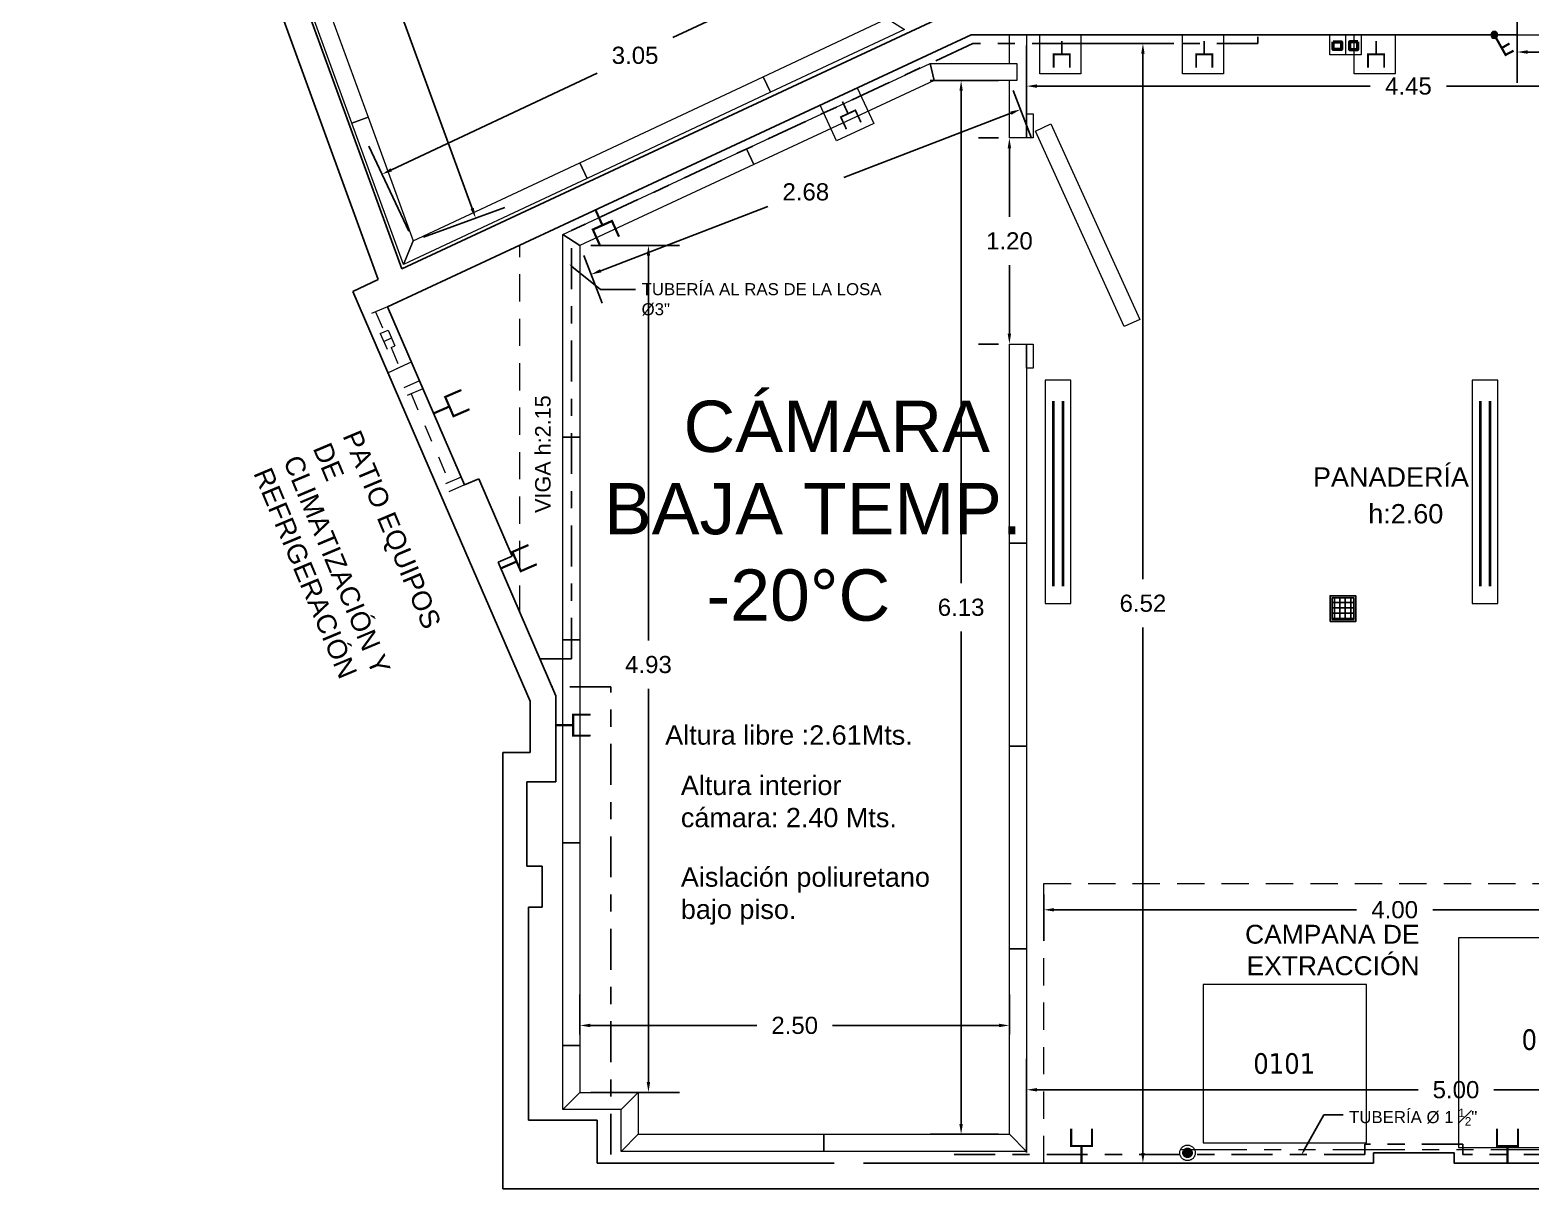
# Model space of a CAD drawing. Header units: metres. Extents: x 3354.1 to 3428.6, y 1328.3 to 1342.3.
# Drawn here: x 3357.49 to 3366.22, y 1328.26 to 1335.01 of the extents above; entities that cross this region are included whole.
import ezdxf
from ezdxf import colors
from ezdxf.entities.mleader import LeaderData, LeaderLine
from ezdxf.math import Vec2, Vec3

# ---------------------------------------------------------------- set-up
doc = ezdxf.new("R2010")
doc.units = ezdxf.units.M
doc.header["$LTSCALE"] = 0.025
for name, pattern in [('ACAD_ISO05W100', [33, 24, -3, 0, -3, 0, -3]), ('CENTER2', [28.575, 19.05, -3.175, 3.175, -3.175]), ('DASHED2', [9.525, 6.35, -3.175]), ('HIDDEN', [9.525, 6.35, -3.175])]:
    doc.linetypes.add(name, pattern=pattern)
for name, color, linetype, lineweight in [('EQUIPAMIENTO', 8, 'Continuous', 13), ('I_Elec_Interruptores', 170, 'Continuous', 13), ('I_Elec_Luminarias', 30, 'Continuous', 15), ('I_Elec_Tomacorrientes', 170, 'Continuous', 15), ('I_Elec_TV Telefono', 200, 'Continuous', 50), ('I_HIDRAULICA', 150, 'ACAD_ISO05W100', 15), ('MURO', 5, 'Continuous', 25), ('PROYECCION', 7, 'DASHED2', 9), ('PROYECCION EQUIPOS CLIMA-VENTILACION', 34, 'HIDDEN', 15), ('PROYECCION VIGAS', 252, 'DASHED2', 9), ('TEXTO', 142, 'Continuous', 18), ('VISTA', 2, 'Continuous', 9)]:
    doc.layers.add(name, color=color, linetype=linetype, lineweight=lineweight)
for name, color, linetype in [('I_GAS_TEXTO', 2, 'Continuous'), ('I_GAS_TUBERÍA GAS', 20, 'CENTER2'), ('I_Saneamiento', 220, 'Continuous')]:
    doc.layers.add(name, color=color, linetype=linetype)
doc.styles.add('ROQUE', font='arial.ttf')
doc.styles.get("Standard").update_dxf_attribs({"font": 'arial.ttf'})
doc.styles.add('Tahoma', font='tahoma.ttf', dxfattribs={"height": 0.2})
doc.dimstyles.get("Standard").update_dxf_attribs({"dimtxt": 0.1, "dimasz": 0.06, "dimexe": 0.18, "dimexo": 0.0625, "dimgap": 0.09, "dimtad": 0, "dimtih": 1, "dimtoh": 1, "dimzin": 0, "dimdsep": 46, "dimtxsty": 'Standard', "dimcen": 0.09, "dimadec": 0, "dimazin": 0, "dimtfac": 1, "dimtofl": 0, "dimtmove": 0, "dimatfit": 3, "dimfxl": 1, "dimtolj": 1, "dimtzin": 0, "dimarcsym": 0})

# ---------------------------------------------------------------- blocks, each defined once
blk = doc.blocks.new('Ventilador extractor 0.35.')
at = {"layer": 'PROYECCION EQUIPOS CLIMA-VENTILACION', "ltscale": 0.3}
for points in [[(0.1376, 0.0596), (0, 0)], [(0.0688, 0.0298), (0.1189, -0.0859)], [(0.1419, -0.076), (0.1816, -0.1677)], [(0.096, -0.0958), (0.1357, -0.1876)], [(0.1587, -0.1777), (0.2088, -0.2934)]]:
    blk.add_lwpolyline(points, dxfattribs=at)
at = {"layer": 'PROYECCION EQUIPOS CLIMA-VENTILACION'}
for points in [[(0.096, -0.0958), (0.1419, -0.076)], [(0.1159, -0.1417), (0.1617, -0.1218)], [(0.1587, -0.1777), (0.1816, -0.1677)]]:
    blk.add_lwpolyline(points, dxfattribs=at)
at = {"layer": 'PROYECCION EQUIPOS CLIMA-VENTILACION', "ltscale": 0.3}
blk.add_lwpolyline([(0.2768, -0.2617), (0.1408, -0.325)], close=True, dxfattribs=at)
blk = doc.blocks.new('Ventana a.0.66')
at = {"layer": 'PROYECCION', "ltscale": 0.6}
for points in [[(3423.2876, 1332.9647), (3423.15, 1332.9051)], [(3423.1698, 1332.8592), (3423.15, 1332.9051)], [(3423.3075, 1332.9188), (3423.1698, 1332.8592)], [(3423.3075, 1332.9188), (3423.2876, 1332.9647)], [(3423.5301, 1332.4049), (3423.3075, 1332.9188)], [(3423.3924, 1332.3453), (3423.1698, 1332.8592)], [(3423.2387, 1332.889), (3423.4612, 1332.3751)], [(3423.5301, 1332.4049), (3423.3924, 1332.3453)], [(3423.5499, 1332.359), (3423.5301, 1332.4049)], [(3423.4123, 1332.2994), (3423.3924, 1332.3453)], [(3423.5499, 1332.359), (3423.4123, 1332.2994)]]:
    blk.add_lwpolyline(points, dxfattribs=at)
blk = doc.blocks.new('SIMB. REJILLA 6P CUADRADA')
h = blk.add_hatch()
h.set_pattern_fill('ACAD_ISO03W100', color=256, scale=0.05)
h.set_pattern_definition([(0, (-1508.04398, -797.8249), (0, 0.25), [0.6, -0.9])])
h.paths.add_polyline_path([(-0.075, 0.075), (-0.075, -0.075), (0.075, -0.075), (0.075, 0.075)])
h.paths.add_polyline_path([(0.0625, 0.0625), (0.0625, -0.0625), (-0.0625, -0.0625), (-0.0625, 0.0625)], flags=16)
h = blk.add_hatch(color=256)
h.dxf.hatch_style = 1
h.paths.add_polyline_path([(-0.075, 0.075), (-0.075, -0.075), (0.075, -0.075), (0.075, 0.075)])
h.paths.add_polyline_path([(0.0625, 0.0625), (0.0625, -0.0625), (-0.0625, -0.0625), (-0.0625, 0.0625)], flags=16)
h = blk.add_hatch()
h.set_pattern_fill('NET', color=256, scale=0.25)
h.set_pattern_definition([(0, (-1508.04398, -797.824893), (0, 0.03125), []), (90, (-1508.04398, -797.824893), (-0.03125, 2e-18), [])])
h.paths.add_polyline_path([(0.0625, 0.0625), (-0.0625, 0.0625), (-0.0625, -0.0625), (0.0625, -0.0625)])
for points in [[(-0.075, -0.075), (0.075, -0.075), (0.075, 0.075), (-0.075, 0.075)], [(-0.0625, -0.0625), (0.0625, -0.0625), (0.0625, 0.0625), (-0.0625, 0.0625)]]:
    blk.add_lwpolyline(points, close=True)
blk = doc.blocks.new('Punto de agua fria')
at = {"layer": 'I_HIDRAULICA'}
h = blk.add_hatch(color=256, dxfattribs=at)
h.dxf.hatch_style = 1
edge = h.paths.add_edge_path()
edge.add_arc((0.075, 0), 0.027, 0, 360)
for radius in [0.045, 0.027]:
    blk.add_circle((0.075, 0), radius, dxfattribs=at)
blk = doc.blocks.new('101')
blk.add_lwpolyline([(0, 0), (0.95, 0), (0.95, 0.92), (0, 0.92)], close=True)
at = {"insert": (0.2909, 0.3988), "char_height": 0.12, "attachment_point": 7, "style": 'Tahoma'}
blk.add_mtext('0101', dxfattribs=at)
blk = doc.blocks.new('102')
blk.add_lwpolyline([(0, 0), (1.08, 0), (1.08, 1.22), (0, 1.22)], close=True)
at = {"insert": (0.3664, 0.5657), "char_height": 0.12, "attachment_point": 7, "style": 'Tahoma'}
blk.add_mtext('0102', dxfattribs=at)
blk = doc.blocks.new('fluorescente 2x36w')
blk.add_lwpolyline([(0, -0.15), (1.3, -0.15), (1.3, 0), (0, 0)], close=True)
at = {"lineweight": 40}
for points in [[(0.1005, -0.0495), (1.1784, -0.0495)], [(0.1005, -0.1055), (1.1784, -0.1055)]]:
    blk.add_lwpolyline(points, dxfattribs=at)
blk = doc.blocks.new('INTERRUPTOR DOBLE')
h = blk.add_hatch(color=256)
edge = h.paths.add_edge_path()
edge.add_arc((0.018, 0.026), 0.0313, 0, 360)
edge = h.paths.add_edge_path(flags=17)
edge.add_arc((0.018, 0.026), 0.0313, 0, 360)
h = blk.add_hatch(color=256)
edge = h.paths.add_edge_path()
edge.add_arc((0.018, 0.026), 0.0313, 0, 360)
edge = h.paths.add_edge_path(flags=17)
edge.add_arc((0.018, 0.026), 0.0313, 0, 360)
h = blk.add_hatch(color=256)
edge = h.paths.add_edge_path()
edge.add_arc((0.018, 0.026), 0.0313, 0, 360)
at = {"const_width": 0.02}
for points in [[(0.018, 0.026), (0.112, 0.207), (0.184, 0.172)], [(0.08, 0.145), (0.15, 0.107)]]:
    blk.add_lwpolyline(points, dxfattribs=at)
blk.add_circle((0.018, 0.026), 0.0313)
blk.add_circle((0.018, 0.026), 0.0313)
blk = doc.blocks.new('TOMACORRIENTE')
for p, q in [((2012.1222, 1879.7265), (2012.1222, 1879.6263)), ((2012.244, 1879.7265), (2012.244, 1879.6263)), ((2012.1222, 1879.6263), (2012.244, 1879.6263)), ((2012.1831, 1879.6263), (2012.1831, 1879.5261))]:
    blk.add_line(p, q)
at = {"const_width": 0.013}
for points in [[(2012.1222, 1879.7265), (2012.1222, 1879.6263), (2012.244, 1879.6263), (2012.244, 1879.7265)], [(2012.1831, 1879.5261), (2012.1831, 1879.6263)]]:
    blk.add_lwpolyline(points, dxfattribs=at)
blk = doc.blocks.new('TOMA HERMETICA')
for p, q in [((3136.4483, 1574.0097), (3136.4483, 1573.9326)), ((3136.542, 1574.0097), (3136.542, 1573.9326)), ((3136.4483, 1573.9326), (3136.542, 1573.9326)), ((3136.4951, 1573.9326), (3136.4951, 1573.8556))]:
    blk.add_line(p, q)
blk.add_lwpolyline([(3136.3837, 1574.0468), (3136.6224, 1574.0468), (3136.6224, 1573.8191), (3136.3837, 1573.8191)], close=True)
at = {"const_width": 0.01}
for points in [[(3136.4483, 1574.0097), (3136.4483, 1573.9326), (3136.542, 1573.9326), (3136.542, 1574.0097)], [(3136.4951, 1573.8556), (3136.4951, 1573.9326)]]:
    blk.add_lwpolyline(points, dxfattribs=at)
blk = doc.blocks.new('VOZ Y DATOS')
h = blk.add_hatch()
h.set_pattern_fill('ANGLE', color=256, scale=0.5)
h.set_pattern_definition([(0, (-1730.565, -653.405), (0, 3.4925), [2.54, -0.9525]), (90, (-1730.565, -653.405), (-3.4925, 2e-16), [2.54, -0.9525])])
h.paths.add_polyline_path([(-0.0227, 0.0757), (-0.0719, 0.0757), (-0.0719, 0.0316), (-0.0227, 0.0316)])
h.paths.add_polyline_path([(0.0719, 0.0757), (0.0227, 0.0757), (0.0227, 0.0316), (0.0719, 0.0316)])
h = blk.add_hatch()
h.set_pattern_fill('ANGLE', color=256, scale=0.5)
h.set_pattern_definition([(0, (0, 0), (0, 3.4925), [2.54, -0.9525]), (90, (0, 0), (-3.4925, 2e-16), [2.54, -0.9525])])
h.paths.add_polyline_path([(-0.0227, 0.0757), (-0.0719, 0.0757), (-0.0719, 0.0316), (-0.0227, 0.0316)])
h.paths.add_polyline_path([(0.0719, 0.0757), (0.0227, 0.0757), (0.0227, 0.0316), (0.0719, 0.0316)])
h = blk.add_hatch()
h.set_pattern_fill('ANGLE', color=256)
h.set_pattern_definition([(0, (0, 0), (0, 6.985), [5.08, -1.905]), (90, (0, 0), (-6.985, 4e-16), [5.08, -1.905])])
h.paths.add_polyline_path([(-0.0227, 0.0757), (-0.0719, 0.0757), (-0.0719, 0.0316), (-0.0227, 0.0316)])
h.paths.add_polyline_path([(0.0719, 0.0757), (0.0227, 0.0757), (0.0227, 0.0316), (0.0719, 0.0316)])
at = {"lineweight": 20}
blk.add_line((0, 0.1164), (0, 0), dxfattribs=at)
blk.add_lwpolyline([(-0.0915, 0.1164), (0.0915, 0.1164), (0.0915, 0), (-0.0915, 0)], close=True, dxfattribs=at)
for points in [[(-0.0719, 0.0757), (-0.0227, 0.0757), (-0.0227, 0.0316), (-0.0719, 0.0316)], [(0.0719, 0.0757), (0.0227, 0.0757), (0.0227, 0.0316), (0.0719, 0.0316)]]:
    blk.add_lwpolyline(points, close=True)
blk = doc.blocks.new('*D201')
at = {"layer": 'Defpoints', "color": 0, "transparency": 16777216}
for p in [(3363.1877, 1329.2126), (3360.6877, 1329.0966), (3363.1877, 1329.0966)]:
    blk.add_point(p, dxfattribs=at)
at = {"layer": 'VISTA', "color": 0, "lineweight": -2, "transparency": 16777216}
for p, q in [((3360.6877, 1329.1591), (3360.6877, 1329.3926)), ((3363.1877, 1329.1591), (3363.1877, 1329.3926)), ((3360.7477, 1329.2126), (3361.7171, 1329.2126)), ((3363.1277, 1329.2126), (3362.1582, 1329.2126))]:
    blk.add_line(p, q, dxfattribs=at)
at = {"layer": 'VISTA', "color": 0, "transparency": 16777216}
for points in [[(3360.7477, 1329.2226), (3360.7477, 1329.2026), (3360.6877, 1329.2126)], [(3363.1277, 1329.2226), (3363.1277, 1329.2026), (3363.1877, 1329.2126)]]:
    blk.add_solid(points, dxfattribs=at)
at = {"layer": 'VISTA', "color": 0, "transparency": 16777216, "insert": (3361.9377, 1329.2126), "char_height": 0.1, "attachment_point": 5}
blk.add_mtext('\\A1;2.50', dxfattribs=at)
blk = doc.blocks.new('*D202')
at = {"layer": 'Defpoints', "color": 0, "transparency": 16777216}
for p in [(3360.6877, 1333.7529), (3360.6877, 1328.823), (3361.0863, 1328.823)]:
    blk.add_point(p, dxfattribs=at)
at = {"layer": 'VISTA', "color": 0, "lineweight": -2, "transparency": 16777216}
for p, q in [((3360.7502, 1333.7529), (3361.2663, 1333.7529)), ((3361.0863, 1333.6929), (3361.0863, 1331.4542)), ((3361.0863, 1328.883), (3361.0863, 1331.172)), ((3360.7502, 1328.823), (3361.2663, 1328.823))]:
    blk.add_line(p, q, dxfattribs=at)
at = {"layer": 'VISTA', "color": 0, "transparency": 16777216}
for points in [[(3361.0763, 1333.6929), (3361.0963, 1333.6929), (3361.0863, 1333.7529)], [(3361.0763, 1328.883), (3361.0963, 1328.883), (3361.0863, 1328.823)]]:
    blk.add_solid(points, dxfattribs=at)
at = {"layer": 'VISTA', "color": 0, "transparency": 16777216, "insert": (3361.0863, 1331.3131), "char_height": 0.1, "attachment_point": 5}
blk.add_mtext('\\A1;4.93', dxfattribs=at)
blk = doc.blocks.new('*D203')
at = {"layer": 'Defpoints', "color": 0, "transparency": 16777216}
for p in [(3363.1877, 1334.7133), (3362.9066, 1328.5792), (3363.1877, 1328.5792)]:
    blk.add_point(p, dxfattribs=at)
at = {"layer": 'VISTA', "color": 0, "lineweight": -2, "transparency": 16777216}
for p, q in [((3363.1252, 1334.7133), (3362.7266, 1334.7133)), ((3362.9066, 1334.6533), (3362.9066, 1331.7874)), ((3362.9066, 1328.6392), (3362.9066, 1331.5052)), ((3363.1252, 1328.5792), (3362.7266, 1328.5792))]:
    blk.add_line(p, q, dxfattribs=at)
at = {"layer": 'VISTA', "color": 0, "transparency": 16777216}
for points in [[(3362.8966, 1334.6533), (3362.9166, 1334.6533), (3362.9066, 1334.7133)], [(3362.8966, 1328.6392), (3362.9166, 1328.6392), (3362.9066, 1328.5792)]]:
    blk.add_solid(points, dxfattribs=at)
at = {"layer": 'VISTA', "color": 0, "transparency": 16777216, "insert": (3362.9066, 1331.6463), "char_height": 0.1, "attachment_point": 5}
blk.add_mtext('\\A1;6.13', dxfattribs=at)
blk = doc.blocks.new('*D204')
at = {"layer": 'Defpoints', "color": 0, "transparency": 16777216}
for p in [(3363.1877, 1334.7133), (3363.2524, 1334.5448), (3360.6877, 1333.7529)]:
    blk.add_point(p, dxfattribs=at)
at = {"layer": 'VISTA', "color": 0, "lineweight": -2, "transparency": 16777216}
for p, q in [((3363.2101, 1334.655), (3363.317, 1334.3768)), ((3363.1964, 1334.5233), (3362.2233, 1334.1494)), ((3360.8084, 1333.6059), (3361.7816, 1333.9797)), ((3360.7101, 1333.6945), (3360.817, 1333.4163))]:
    blk.add_line(p, q, dxfattribs=at)
at = {"layer": 'VISTA', "color": 0, "transparency": 16777216}
for points in [[(3363.1928, 1334.5326), (3363.2, 1334.5139), (3363.2524, 1334.5448)], [(3360.8049, 1333.6152), (3360.812, 1333.5965), (3360.7524, 1333.5843)]]:
    blk.add_solid(points, dxfattribs=at)
at = {"layer": 'VISTA', "color": 0, "transparency": 16777216, "insert": (3362.0024, 1334.0646), "char_height": 0.1, "attachment_point": 5}
blk.add_mtext('\\A1;2.68', dxfattribs=at)
blk = doc.blocks.new('*D205')
at = {"layer": 'Defpoints', "color": 0, "transparency": 16777216}
for p in [(3363.1877, 1334.3792), (3363.1877, 1333.1792), (3363.1877, 1333.1792)]:
    blk.add_point(p, dxfattribs=at)
at = {"layer": 'VISTA', "color": 0, "lineweight": -2, "transparency": 16777216}
for p, q in [((3363.1252, 1334.3792), (3363.0077, 1334.3792)), ((3363.1877, 1334.3192), (3363.1877, 1333.9203)), ((3363.1877, 1333.2392), (3363.1877, 1333.6382)), ((3363.1252, 1333.1792), (3363.0077, 1333.1792))]:
    blk.add_line(p, q, dxfattribs=at)
at = {"layer": 'VISTA', "color": 0, "transparency": 16777216}
for points in [[(3363.1777, 1334.3192), (3363.1977, 1334.3192), (3363.1877, 1334.3792)], [(3363.1777, 1333.2392), (3363.1977, 1333.2392), (3363.1877, 1333.1792)]]:
    blk.add_solid(points, dxfattribs=at)
at = {"layer": 'VISTA', "color": 0, "transparency": 16777216, "insert": (3363.1877, 1333.7792), "char_height": 0.1, "attachment_point": 5}
blk.add_mtext('\\A1;1.20', dxfattribs=at)
blk = doc.blocks.new('*D208')
at = {"layer": 'Defpoints', "color": 0, "transparency": 16777216}
for p in [(3357.883, 1338.7985), (3360.0804, 1333.912), (3359.7174, 1333.7794)]:
    blk.add_point(p, dxfattribs=at)
at = {"layer": 'VISTA', "color": 0, "lineweight": -2, "transparency": 16777216}
for p, q in [((3357.9417, 1338.82), (3358.4151, 1338.993)), ((3358.2667, 1338.8749), (3359.1117, 1336.5627)), ((3360.0598, 1333.9684), (3359.2148, 1336.2805)), ((3359.7761, 1333.8008), (3360.2495, 1333.9738))]:
    blk.add_line(p, q, dxfattribs=at)
at = {"layer": 'VISTA', "color": 0, "transparency": 16777216}
for points in [[(3358.2761, 1338.8783), (3358.2573, 1338.8714), (3358.2461, 1338.9312)], [(3360.0692, 1333.9718), (3360.0504, 1333.965), (3360.0804, 1333.912)]]:
    blk.add_solid(points, dxfattribs=at)
at = {"layer": 'VISTA', "color": 0, "transparency": 16777216, "insert": (3359.1633, 1336.4216), "char_height": 0.1, "attachment_point": 5}
blk.add_mtext('\\A1;5.34', dxfattribs=at)
blk = doc.blocks.new('*D209')
at = {"layer": 'Defpoints', "color": 0, "transparency": 16777216}
for p in [(3362.294, 1335.4629), (3362.4764, 1335.0744), (3359.7174, 1333.7794)]:
    blk.add_point(p, dxfattribs=at)
at = {"layer": 'VISTA', "color": 0, "lineweight": -2, "transparency": 16777216}
for p, q in [((3362.4498, 1335.131), (3362.2175, 1335.6258)), ((3362.2397, 1335.4374), (3361.2288, 1334.9629)), ((3359.5894, 1334.1933), (3360.7884, 1334.7561)), ((3359.6908, 1333.8359), (3359.4586, 1334.3308))]:
    blk.add_line(p, q, dxfattribs=at)
at = {"layer": 'VISTA', "color": 0, "transparency": 16777216}
for points in [[(3362.2355, 1335.4464), (3362.244, 1335.4283), (3362.294, 1335.4629)], [(3359.5851, 1334.2024), (3359.5936, 1334.1843), (3359.5351, 1334.1678)]]:
    blk.add_solid(points, dxfattribs=at)
at = {"layer": 'VISTA', "color": 0, "transparency": 16777216, "insert": (3361.0086, 1334.8595), "char_height": 0.1, "attachment_point": 5}
blk.add_mtext('\\A1;3.05', dxfattribs=at)
blk = doc.blocks.new('*D220')
at = {"layer": 'Defpoints', "color": 0, "transparency": 16777216}
for p in [(3363.3877, 1330.0382), (3367.3877, 1330.0382), (3367.3877, 1329.8859)]:
    blk.add_point(p, dxfattribs=at)
at = {"layer": 'VISTA', "color": 0, "lineweight": -2, "transparency": 16777216}
for p, q in [((3363.3877, 1329.9757), (3363.3877, 1329.7059)), ((3367.3877, 1329.9757), (3367.3877, 1329.7059)), ((3363.4477, 1329.8859), (3365.209, 1329.8859)), ((3367.3277, 1329.8859), (3365.6525, 1329.8859))]:
    blk.add_line(p, q, dxfattribs=at)
at = {"layer": 'VISTA', "color": 0, "transparency": 16777216}
for points in [[(3363.4477, 1329.8959), (3363.4477, 1329.8759), (3363.3877, 1329.8859)], [(3367.3277, 1329.8959), (3367.3277, 1329.8759), (3367.3877, 1329.8859)]]:
    blk.add_solid(points, dxfattribs=at)
at = {"layer": 'VISTA', "color": 0, "transparency": 16777216, "insert": (3365.4308, 1329.8859), "char_height": 0.1, "attachment_point": 5}
blk.add_mtext('\\A1;4.00', dxfattribs=at)
blk = doc.blocks.new('*D224')
at = {"layer": 'Defpoints', "color": 0, "transparency": 16777216}
for p in [(3368.2877, 1328.8382), (3363.2877, 1328.4107), (3368.2877, 1328.4107)]:
    blk.add_point(p, dxfattribs=at)
at = {"layer": 'VISTA', "color": 0, "lineweight": -2, "transparency": 16777216}
for p, q in [((3363.2877, 1328.4732), (3363.2877, 1329.0182)), ((3368.2877, 1328.4732), (3368.2877, 1329.0182)), ((3363.3477, 1328.8382), (3365.568, 1328.8382)), ((3368.2277, 1328.8382), (3366.0074, 1328.8382))]:
    blk.add_line(p, q, dxfattribs=at)
at = {"layer": 'VISTA', "color": 0, "transparency": 16777216}
for points in [[(3363.3477, 1328.8482), (3363.3477, 1328.8282), (3363.2877, 1328.8382)], [(3368.2277, 1328.8482), (3368.2277, 1328.8282), (3368.2877, 1328.8382)]]:
    blk.add_solid(points, dxfattribs=at)
at = {"layer": 'VISTA', "color": 0, "transparency": 16777216, "insert": (3365.7877, 1328.8382), "char_height": 0.1, "attachment_point": 5}
blk.add_mtext('\\A1;5.00', dxfattribs=at)
blk = doc.blocks.new('*D225')
at = {"layer": 'Defpoints', "color": 0, "transparency": 16777216}
for p in [(3363.2877, 1334.9791), (3367.7344, 1334.9791), (3367.7344, 1334.6807)]:
    blk.add_point(p, dxfattribs=at)
at = {"layer": 'VISTA', "color": 0, "lineweight": -2, "transparency": 16777216}
for p, q in [((3363.2877, 1334.9166), (3363.2877, 1334.5007)), ((3367.7344, 1334.9166), (3367.7344, 1334.5007)), ((3363.3477, 1334.6807), (3365.2888, 1334.6807)), ((3367.6744, 1334.6807), (3365.7333, 1334.6807))]:
    blk.add_line(p, q, dxfattribs=at)
at = {"layer": 'VISTA', "color": 0, "transparency": 16777216}
for points in [[(3363.3477, 1334.6907), (3363.3477, 1334.6707), (3363.2877, 1334.6807)], [(3367.6744, 1334.6907), (3367.6744, 1334.6707), (3367.7344, 1334.6807)]]:
    blk.add_solid(points, dxfattribs=at)
at = {"layer": 'VISTA', "color": 0, "transparency": 16777216, "insert": (3365.511, 1334.6807), "char_height": 0.1, "attachment_point": 5}
blk.add_mtext('\\A1;4.45', dxfattribs=at)
blk = doc.blocks.new('*D226')
at = {"layer": 'Defpoints', "color": 0, "transparency": 16777216}
for p in [(3366.1444, 1335.1491), (3367.7344, 1335.1491), (3367.7344, 1334.8792)]:
    blk.add_point(p, dxfattribs=at)
at = {"layer": 'VISTA', "color": 0, "lineweight": -2, "transparency": 16777216}
for p, q in [((3366.1444, 1335.0866), (3366.1444, 1334.6992)), ((3367.7344, 1335.0866), (3367.7344, 1334.6992)), ((3366.2044, 1334.8792), (3366.7241, 1334.8792)), ((3367.6744, 1334.8792), (3367.1547, 1334.8792))]:
    blk.add_line(p, q, dxfattribs=at)
at = {"layer": 'VISTA', "color": 0, "transparency": 16777216}
for points in [[(3366.2044, 1334.8892), (3366.2044, 1334.8692), (3366.1444, 1334.8792)], [(3367.6744, 1334.8892), (3367.6744, 1334.8692), (3367.7344, 1334.8792)]]:
    blk.add_solid(points, dxfattribs=at)
at = {"layer": 'VISTA', "color": 0, "transparency": 16777216, "insert": (3366.9394, 1334.8792), "char_height": 0.1, "attachment_point": 5}
blk.add_mtext('\\A1;1.59', dxfattribs=at)
blk = doc.blocks.new('*D227')
at = {"layer": 'Defpoints', "color": 0, "transparency": 16777216}
for p in [(3363.2877, 1334.9291), (3363.2877, 1328.4107), (3363.9651, 1328.4107)]:
    blk.add_point(p, dxfattribs=at)
at = {"layer": 'VISTA', "color": 0, "lineweight": -2, "transparency": 16777216}
for p, q in [((3363.3502, 1334.9291), (3364.1451, 1334.9291)), ((3363.9651, 1334.8691), (3363.9651, 1331.811)), ((3363.9651, 1328.4707), (3363.9651, 1331.5289)), ((3363.3502, 1328.4107), (3364.1451, 1328.4107))]:
    blk.add_line(p, q, dxfattribs=at)
at = {"layer": 'VISTA', "color": 0, "transparency": 16777216}
for points in [[(3363.9551, 1334.8691), (3363.9751, 1334.8691), (3363.9651, 1334.9291)], [(3363.9551, 1328.4707), (3363.9751, 1328.4707), (3363.9651, 1328.4107)]]:
    blk.add_solid(points, dxfattribs=at)
at = {"layer": 'VISTA', "color": 0, "transparency": 16777216, "insert": (3363.9651, 1331.6699), "char_height": 0.1, "attachment_point": 5}
blk.add_mtext('\\A1;6.52', dxfattribs=at)

msp = doc.modelspace()

# ---------------------------------------------------------------- linework, layer by layer
at = {"layer": 'I_GAS_TUBERÍA GAS', "ltscale": 0.5}
for p, q in [((3365.8277, 1328.5207), (3365.2577, 1328.5207)), ((3365.8277, 1328.4607), (3365.8277, 1328.5207)), ((3367.4977, 1328.4607), (3365.8277, 1328.4607))]:
    msp.add_line(p, q, dxfattribs=at)
for points in [[(3364.6344, 1337.4577), (3364.6344, 1334.9291)], [(3364.6344, 1334.9291), (3362.9755, 1334.9291), (3360.6377, 1333.8399)], [(3360.6377, 1331.3469), (3360.6377, 1333.8399)], [(3360.6377, 1331.3469), (3360.4541, 1331.3469)], [(3360.8676, 1331.1837), (3360.5248, 1331.1837)], [(3360.8676, 1328.4607), (3360.8676, 1331.1837)], [(3365.2577, 1328.4607), (3362.8485, 1328.4607)], [(3365.2577, 1328.5207), (3365.2577, 1328.4607)]]:
    msp.add_lwpolyline(points, dxfattribs=at)
at = {"layer": 'I_GAS_TUBERÍA GAS'}
msp.add_lwpolyline([(3365.8537, 1328.4607), (3365.8277, 1328.4607)], dxfattribs=at)
at = {"layer": 'I_HIDRAULICA', "ltscale": 0.7}
msp.add_lwpolyline([(3368.2501, 1328.4891), (3364.1899, 1328.4891)], dxfattribs=at)
at = {"layer": 'MURO', "color": 5}
for p, q in [((3366.1444, 1335.1491), (3366.1444, 1334.9791)), ((3366.1444, 1334.9791), (3366.0444, 1334.9791))]:
    msp.add_line(p, q, dxfattribs=at)
at = {"layer": 'MURO'}
for p, q in [((3360.7877, 1328.6607), (3360.3877, 1328.6607)), ((3360.7877, 1328.6607), (3360.3877, 1328.6607)), ((3360.7877, 1328.4107), (3360.7877, 1328.6607)), ((3360.7877, 1328.4107), (3360.7877, 1328.6607)), ((3362.3377, 1328.4107), (3365.3077, 1328.4107)), ((3365.7777, 1328.4107), (3368.2877, 1328.4107))]:
    msp.add_line(p, q, dxfattribs=at)
at = {"layer": 'MURO', "color": 5}
for points in [[(3359.5133, 1333.5542), (3357.4858, 1339.1185)], [(3359.6498, 1333.6178), (3357.6744, 1339.0391)], [(3362.7844, 1335.0784), (3359.6498, 1333.6178)], [(3362.9644, 1334.9791), (3359.5666, 1333.396)], [(3366.0444, 1334.9791), (3362.9644, 1334.9791)]]:
    msp.add_lwpolyline(points, dxfattribs=at)
at = {"layer": 'MURO'}
for points in [[(3359.5133, 1333.5542), (3359.3646, 1333.4849)], [(3359.878, 1332.2994), (3359.3646, 1333.4849)], [(3360.0157, 1332.359), (3359.5666, 1333.396)], [(3360.0157, 1332.359), (3360.0983, 1332.3948)], [(3360.293, 1331.9452), (3360.0983, 1332.3948)], [(3360.3977, 1331.0996), (3359.878, 1332.2994)], [(3360.2104, 1331.9094), (3360.293, 1331.9452)], [(3360.5477, 1331.1307), (3360.2104, 1331.9094)], [(3360.2377, 1328.2607), (3368.7876, 1328.2607), (3371.0944, 1331.8147)], [(3360.3977, 1330.8007), (3360.3977, 1331.0996)], [(3360.5477, 1330.8007), (3360.5477, 1331.1307)], [(3360.3977, 1330.8007), (3360.2377, 1330.8007)], [(3360.2377, 1328.2607), (3360.2377, 1330.8007)], [(3360.5477, 1330.8007), (3360.5477, 1330.8007)], [(3360.5477, 1330.6307), (3360.5477, 1330.8007)], [(3360.5477, 1330.6307), (3360.3777, 1330.6307)], [(3360.3777, 1330.1407), (3360.3777, 1330.6307)], [(3360.4677, 1330.1407), (3360.3777, 1330.1407)], [(3360.4677, 1329.9007), (3360.4677, 1330.1407)], [(3360.3877, 1328.6607), (3360.3877, 1329.9007)], [(3360.3877, 1329.9007), (3360.4677, 1329.9007)], [(3368.2877, 1328.4107), (3365.7777, 1328.4107), (3365.7777, 1328.4707), (3365.3077, 1328.4707), (3365.3077, 1328.4107)], [(3360.7877, 1328.4107), (3362.1677, 1328.4107)], [(3362.3377, 1328.4107), (3365.3077, 1328.4107)], [(3365.7777, 1328.4107), (3365.8577, 1328.4107)]]:
    msp.add_lwpolyline(points, dxfattribs=at)
at = {"layer": 'PROYECCION EQUIPOS CLIMA-VENTILACION'}
msp.add_lwpolyline([(3363.3877, 1328.4107), (3363.3877, 1330.0382), (3367.3877, 1330.0382), (3367.3877, 1328.4107)], dxfattribs=at)
at = {"layer": 'PROYECCION VIGAS'}
for points in [[(3366.1444, 1334.9791), (3367.7344, 1334.9791)], [(3360.5877, 1330.8007), (3360.5877, 1333.8717)], [(3360.3377, 1331.6156), (3360.3377, 1333.7553)]]:
    msp.add_lwpolyline(points, dxfattribs=at)
at = {"layer": 'VISTA', "color": 4}
for p, q in [((3363.1877, 1334.9791), (3363.2877, 1334.9791)), ((3363.1877, 1334.8133), (3363.1877, 1334.9791)), ((3363.2877, 1334.9791), (3363.2877, 1334.3792)), ((3363.1877, 1334.3792), (3363.1877, 1334.7133)), ((3363.2877, 1334.3792), (3363.1877, 1334.3792))]:
    msp.add_line(p, q, dxfattribs=at)
for points in [[(3359.4541, 1334.4997), (3359.3602, 1334.4653), (3358.9552, 1335.5736), (3359.0491, 1335.608)], [(3362.4764, 1335.0744), (3362.5764, 1335.0109), (3361.7973, 1334.6452), (3361.7548, 1334.7357)], [(3361.7548, 1334.7357), (3361.7973, 1334.6452), (3360.7292, 1334.1438), (3360.6867, 1334.2343)], [(3361.6573, 1334.315), (3362.7269, 1334.8133), (3362.749, 1334.7133), (3361.6995, 1334.2243)], [(3363.2307, 1334.7133), (3362.749, 1334.7133), (3362.7269, 1334.8133), (3363.2307, 1334.8133)], [(3359.7174, 1333.7794), (3359.661, 1333.6424), (3359.3602, 1334.4653), (3359.4541, 1334.4997)], [(3363.3263, 1334.5192), (3363.3263, 1334.3792), (3363.2877, 1334.3792), (3363.2877, 1334.5192)], [(3363.4298, 1334.4608), (3363.9468, 1333.3227), (3363.8558, 1333.2814), (3363.3388, 1334.4194)], [(3360.5877, 1333.8166), (3361.6573, 1334.315), (3361.6995, 1334.2243), (3360.6877, 1333.7529)], [(3360.6867, 1334.2343), (3360.7292, 1334.1438), (3359.661, 1333.6424), (3359.7174, 1333.7794)], [(3360.6877, 1333.7529), (3360.6877, 1332.6366), (3360.5877, 1332.6366), (3360.5877, 1333.8166)], [(3363.2877, 1333.1792), (3363.2877, 1332.0192), (3363.1877, 1332.0192), (3363.1877, 1333.1792)], [(3363.3263, 1333.1792), (3363.3263, 1333.0392), (3363.2877, 1333.0392), (3363.2877, 1333.1792)], [(3360.6877, 1332.6366), (3360.6877, 1331.4566), (3360.5877, 1331.4566), (3360.5877, 1332.6366)], [(3363.2877, 1332.0192), (3363.2877, 1330.8392), (3363.1877, 1330.8392), (3363.1877, 1332.0192)], [(3360.6877, 1331.4566), (3360.6877, 1330.2766), (3360.5877, 1330.2766), (3360.5877, 1331.4566)], [(3363.2877, 1330.8392), (3363.2877, 1329.6592), (3363.1877, 1329.6592), (3363.1877, 1330.8392)], [(3360.6877, 1330.2766), (3360.6877, 1329.0966), (3360.5877, 1329.0966), (3360.5877, 1330.2766)], [(3363.2877, 1329.6592), (3363.2877, 1328.4792), (3363.1877, 1328.5792), (3363.1877, 1329.6592)], [(3360.6877, 1329.0966), (3360.6877, 1328.823), (3360.5877, 1328.723), (3360.5877, 1329.0966)], [(3360.6877, 1328.823), (3361.0272, 1328.823), (3360.9272, 1328.723), (3360.5877, 1328.723)], [(3361.0272, 1328.823), (3361.0272, 1328.5792), (3360.9277, 1328.4792), (3360.9272, 1328.723)], [(3361.0272, 1328.5792), (3362.1077, 1328.5792), (3362.1077, 1328.4792), (3360.9277, 1328.4792)], [(3363.2877, 1328.4792), (3362.1077, 1328.4792), (3362.1077, 1328.5792), (3363.1877, 1328.5792)]]:
    msp.add_lwpolyline(points, close=True, dxfattribs=at)

# ---------------------------------------------------------------- block references
at = {"layer": 'EQUIPAMIENTO'}
for name, p in [('102', (3365.8033, 1328.5021)), ('101', (3364.3168, 1328.5301))]:
    msp.add_blockref(name, p, dxfattribs=at)
at = {"layer": 'I_Elec_Interruptores', "color": 2, "xscale": -0.6560958290445476, "yscale": 0.6560958290445476, "zscale": 0.6560958290445476, "rotation": 181.9346608025988}
msp.add_blockref('INTERRUPTOR DOBLE', (3365.9986, 1334.9957), dxfattribs=at)
at = {"layer": 'I_Elec_Luminarias', "rotation": 90}
for p in [(3363.3956, 1331.6688), (3365.8817, 1331.6688)]:
    msp.add_blockref('fluorescente 2x36w', p, dxfattribs=at)
at = {"layer": 'I_Elec_Tomacorrientes'}
for name, p, rotation in [('TOMA HERMETICA', (6499.9874, 2908.7982), 180), ('TOMA HERMETICA', (6500.8174, 2908.7982), 180), ('TOMA HERMETICA', (6501.8174, 2908.7982), 180), ('TOMA HERMETICA', (5540.5396, 4085.8679), 204.9826391767911), ('TOMACORRIENTE', (4428.3554, 3872.0276), 204.1393677221004), ('TOMACORRIENTE', (835.4001, 2432.1963), 293.4186054363423), ('TOMACORRIENTE', (835.7916, 2431.2941), 293.4186054363423), ('TOMACORRIENTE', (1481.0216, 3343.1438), 270)]:
    msp.add_blockref(name, p, dxfattribs=dict(at, rotation=rotation))
for p in [(1351.4246, -551.1154), (1353.9046, -551.1154)]:
    msp.add_blockref('TOMACORRIENTE', p, dxfattribs=at)
at = {"layer": 'I_Elec_TV Telefono', "color": 2}
msp.add_blockref('VOZ Y DATOS', (3365.1444, 1334.8627), dxfattribs=at)
at = {"layer": 'I_HIDRAULICA', "rotation": 240.2551187029981}
msp.add_blockref('Punto de agua fria', (3364.2621, 1328.536), dxfattribs=at)
at = {"layer": 'I_Saneamiento'}
msp.add_blockref('SIMB. REJILLA 6P CUADRADA', (3365.1296, 1331.6391), dxfattribs=at)
at = {"layer": 'PROYECCION'}
msp.add_blockref('Ventana a.0.66', (-63.5343, 0), dxfattribs=at)
at = {"layer": 'PROYECCION EQUIPOS CLIMA-VENTILACION'}
msp.add_blockref('Ventilador extractor 0.35.', (3359.4289, 1333.3363), dxfattribs=at)

# ---------------------------------------------------------------- texts
at = {"layer": 'PROYECCION EQUIPOS CLIMA-VENTILACION', "insert": (3364.3256, 1329.7986), "char_height": 0.11, "attachment_point": 1, "style": 'ROQUE'}
msp.add_mtext_dynamic_manual_height_columns('\\pi0.23418;CAMPANA DE \\P\\pi0.24293;EXTRACCIÓN ', width=1.468573, gutter_width=1, heights=[0], dxfattribs=at)
at = {"layer": 'PROYECCION VIGAS', "insert": (3360.4264, 1332.196), "char_height": 0.09, "attachment_point": 1, "rotation": 90, "style": 'ROQUE'}
msp.add_mtext_dynamic_manual_height_columns('VIGA h:2.15', width=1.468573, gutter_width=1, heights=[0], dxfattribs=at)
at = {"layer": 'PROYECCION VIGAS', "insert": (3365.2771, 1332.2477), "char_height": 0.1125, "attachment_point": 1, "style": 'ROQUE'}
msp.add_mtext_dynamic_manual_height_columns('h:2.60', width=1.468573, gutter_width=1, heights=[0], dxfattribs=at)
at = {"layer": 'TEXTO', "insert": (3359.4074, 1332.6891), "char_height": 0.1125, "attachment_point": 1, "rotation": 292.72532, "style": 'ROQUE'}
msp.add_mtext_dynamic_manual_height_columns('PATIO EQUIPOS DE CLIMATIZACIÓN Y REFRIGERACIÓN', width=1.468573, gutter_width=1, heights=[0], dxfattribs=at)
at = {"layer": 'TEXTO', "char_height": 0.1125, "attachment_point": 1, "style": 'ROQUE'}
for s, insert in [('PANADERÍA ', (3364.9551, 1332.4615)), ('Altura libre :2.61Mts.', (3361.1837, 1330.9597))]:
    msp.add_mtext_dynamic_manual_height_columns(s, width=1.468573, gutter_width=1, heights=[0], dxfattribs=dict(at, insert=insert))
at = {"layer": 'TEXTO', "color": 0, "char_height": 0.1125, "attachment_point": 1, "style": 'ROQUE'}
for s, insert in [('Altura interior cámara: 2.40 Mts.', (3361.275, 1330.6666)), ('Aislación poliuretano bajo piso.', (3361.275, 1330.1326))]:
    msp.add_mtext_dynamic_manual_height_columns(s, width=1.468573, gutter_width=1, heights=[0], dxfattribs=dict(at, insert=insert))
at = {"layer": 'VISTA', "color": 6}
for s, p in [('    CÁMARA ', (3360.8273, 1332.5513)), ('BAJA TEMP.', (3360.8273, 1332.0719)), ('        -20°C', (3360.4969, 1331.5688))]:
    msp.add_text(s, height=0.29845, dxfattribs=at).set_placement(p)

# ---------------------------------------------------------------- dimensions: what is measured, and where the dimension line sits
at = {"layer": 'VISTA', "color": 1}
for p1, p2, distance, picture, middle in [((3357.883, 1338.7985), (3359.7174, 1333.7794), 0.3865, '*D208', (3359.1633, 1336.4216)), ((3360.6877, 1333.7529), (3363.1877, 1334.7133), -0.1805, '*D204', (3362.0024, 1334.0646))]:
    dim = msp.add_aligned_dim(p1=p1, p2=p2, distance=distance, dimstyle='Standard', dxfattribs=at)
    dim.commit()
    dim.dimension.update_dxf_attribs({"geometry": picture, "text_midpoint": middle})
for base, p1, p2, angle, picture, middle, dimtype in [((3362.294, 1335.4629), (3359.7174, 1333.7794), (3362.4764, 1335.0744), 25.14523, '*D209', (3361.0086, 1334.8595), 161), ((3361.0863, 1328.823), (3360.6877, 1333.7529), (3360.6877, 1328.823), 90, '*D202', (3361.0863, 1331.3131), 160)]:
    dim = msp.add_linear_dim(base=base, p1=p1, p2=p2, angle=angle, dimstyle='Standard', dxfattribs=at)
    dim.commit()
    dim.dimension.update_dxf_attribs({"geometry": picture, "text_midpoint": middle, "dimtype": dimtype})
for base, p1, p2, picture, middle in [((3367.7344, 1334.8792), (3366.1444, 1335.1491), (3367.7344, 1335.1491), '*D226', (3366.9394, 1334.8792)), ((3367.7344, 1334.6807), (3363.2877, 1334.9791), (3367.7344, 1334.9791), '*D225', (3365.511, 1334.6807)), ((3363.1877, 1329.2126), (3360.6877, 1329.0966), (3363.1877, 1329.0966), '*D201', (3361.9377, 1329.2126)), ((3368.2877, 1328.8382), (3363.2877, 1328.4107), (3368.2877, 1328.4107), '*D224', (3365.7877, 1328.8382))]:
    dim = msp.add_linear_dim(base=base, p1=p1, p2=p2, dimstyle='Standard', dxfattribs=at)
    dim.commit()
    dim.dimension.update_dxf_attribs({"geometry": picture, "text_midpoint": middle})
for base, p1, p2, picture, middle in [((3363.9651, 1328.4107), (3363.2877, 1334.9291), (3363.2877, 1328.4107), '*D227', (3363.9651, 1331.6699)), ((3362.9066, 1328.5792), (3363.1877, 1334.7133), (3363.1877, 1328.5792), '*D203', (3362.9066, 1331.6463)), ((3363.1877, 1333.1792), (3363.1877, 1334.3792), (3363.1877, 1333.1792), '*D205', (3363.1877, 1333.7792))]:
    dim = msp.add_linear_dim(base=base, p1=p1, p2=p2, angle=90, dimstyle='Standard', dxfattribs=at)
    dim.commit()
    dim.dimension.update_dxf_attribs({"geometry": picture, "text_midpoint": middle})
dim = msp.add_linear_dim(base=(3367.3877, 1329.8859), p1=(3363.3877, 1330.0382), p2=(3367.3877, 1330.0382), dimstyle='Standard', dxfattribs=at)
dim.commit()
dim.dimension.update_dxf_attribs({"geometry": '*D220', "text_midpoint": (3365.4308, 1329.8859), "dimtype": 160})

# ---------------------------------------------------------------- leaders
at = {"layer": 'I_GAS_TEXTO'}
ml = msp.add_multileader_mtext('Standard', dxfattribs=at)
ml.set_content('TUBERÍA AL RAS DE LA LOSA\\P%%C3"', color=256, style='ROQUE')
ml.set_leader_properties(color=256)
ml.build(insert=Vec2(0, 0))
ml.multileader.update_dxf_attribs({"dogleg_length": 0.05, "arrow_head_size": 0.035, "scale": 0.7})
ctx = ml.context
ctx.base_point, ctx.scale, ctx.char_height, ctx.arrow_head_size, ctx.landing_gap_size, ctx.plane_origin = Vec3(3364.975, 1335.5084), 0.7, 0.07, 0.035, 0.035, Vec3(3361.7162, 1335.3542)
notes = []
notes.append((ctx, [(0, (1, 1, 0), (3364.94, 1335.5084), (1, 0), 0.035, [(0, [(3364.6344, 1335.4142), (3364.744, 1335.5079)], 0, [])])]))
ctx.mtext.insert, ctx.mtext.flow_direction = Vec3(3365.01, 1335.5448), 5
ml = msp.add_multileader_mtext('Standard', dxfattribs=at)
ml.set_content('TUBERÍA AL RAS DE LA LOSA\\P%%C3"', color=256, style='ROQUE')
ml.set_leader_properties(color=256)
ml.build(insert=Vec2(0, 0))
ml.multileader.update_dxf_attribs({"dogleg_length": 0.05, "arrow_head_size": 0.035, "scale": 0.7})
ctx = ml.context
ctx.base_point, ctx.scale, ctx.char_height, ctx.arrow_head_size, ctx.landing_gap_size, ctx.plane_origin = Vec3(3361.0115, 1333.4973), 0.7, 0.07, 0.035, 0.035, Vec3(3357.7047, 1333.585)
notes.append((ctx, [(0, (1, 1, 0), (3360.9765, 1333.4973), (1, 0), 0.035, [(0, [(3360.6229, 1333.645), (3360.8073, 1333.4972)], 0, [])])]))
ctx.mtext.insert, ctx.mtext.flow_direction = Vec3(3361.0465, 1333.5337), 5
ml = msp.add_multileader_mtext('Standard', dxfattribs=at)
ml.set_content('\\A1;TUBERÍA %%C 1 {\\H0.7x;\\S1#2;}"', color=256, style='ROQUE')
ml.set_leader_properties(color=256)
ml.build(insert=Vec2(0, 0))
ml.multileader.update_dxf_attribs({"dogleg_length": 0.05, "arrow_head_size": 0.035, "scale": 0.7})
ctx = ml.context
ctx.base_point, ctx.scale, ctx.char_height, ctx.arrow_head_size, ctx.landing_gap_size, ctx.plane_origin = Vec3(3365.1303, 1328.6917), 0.7, 0.07, 0.035, 0.035, Vec3(3361.9689, 1328.3974)
notes.append((ctx, [(0, (1, 1, 0), (3365.0953, 1328.6917), (1, 0), 0.035, [(0, [(3364.8871, 1328.4574), (3365.0193, 1328.692)], 0, [])])]))
ctx.mtext.insert, ctx.mtext.flow_direction = Vec3(3365.1653, 1328.7281), 5
for ctx, leaders in notes:
    for number, flags, end, landing, length, lines in leaders:
        leader = LeaderData()
        leader.index, (leader.has_last_leader_line, leader.has_dogleg_vector, leader.attachment_direction) = number, flags
        leader.last_leader_point, leader.dogleg_vector, leader.dogleg_length = Vec3(end), Vec3(landing), length
        for number, points, colour, breaks in lines:
            line = LeaderLine()
            line.index, line.vertices, line.color, line.breaks = number, Vec3.list(points), colors.encode_raw_color(colour), breaks
            leader.lines.append(line)
        ctx.leaders.append(leader)

doc.saveas('drawing.dxf')
